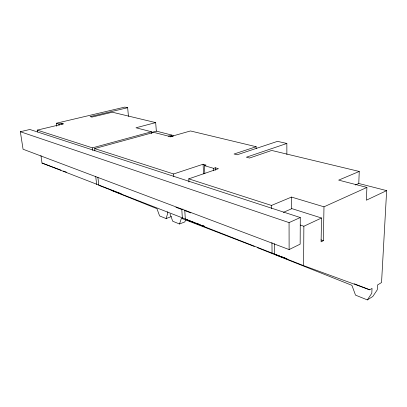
<?xml version="1.0" encoding="UTF-8"?>
<svg xmlns="http://www.w3.org/2000/svg" width="407" height="407" viewBox="0 0 407 407"><rect width="100%" height="100%" fill="white"/><g stroke="black" fill="none" stroke-linecap="round" stroke-linejoin="round"><path stroke-width="0.61" d="M300.28 217.536L300.152 244.159L289.118 249.567L23.062 149.221L20.35 131.726L29.853 129.482L300.28 217.536L289.062 222.609L20.35 131.726M367.353 299.913L371.795 293.259L372.034 288.39L369.724 289.809L303.597 265.629L303.871 226.246L321.515 218.01L321.098 241.839L323.351 240.705L323.987 206.822L366.911 187.429L366.351 200.198L386.65 190.624L381.547 282.529L377.508 285.022L377.248 289.86L372.792 296.489L367.353 299.913L355.52 295.131L351.907 285.327L257.27 247.614M355.367 184.992L358.776 183.491L359.244 171.454L271.698 150.448L249.562 158.028L246.403 157.204L286.849 143.457L286.884 154.467M111.045 190.247L156.939 208.669L159.615 215.944L166.097 218.564L167.816 213.034L167.72 211.777M170.034 213.909L172.731 221.245L179.523 223.992L181.415 218.3L254.324 246.459M185.633 219.622L184.864 221.891L179.523 223.992M283.394 212.347L291.926 208.638L321.515 218.01M359.244 171.454L338.665 180.128L366.911 187.429M188.96 182.015L188.767 178.846L271.474 205.443L291.519 197.074L323.987 206.822M279.746 256.084L185.327 219.251L184.778 210.623L185.958 210.175M166.097 218.564L171.403 216.544M175.921 207.275L181.797 209.498L182.977 209.05M188.767 178.846L218.427 168.686L215.293 167.781L213.644 168.34L204.441 165.659L204.843 173.519M204.441 165.659L206.09 165.11L203.078 164.24L173.616 173.972L94.628 148.57L94.892 150.911M256.181 148.545L256.14 146.713L234.071 154.004L237.108 154.792L277.498 141.361L286.849 143.457M170.101 136.905L173.703 135.882M168.401 136.142L171.993 135.124L172.08 136.386M151.445 132.468L156.339 131.135L171.993 135.124M94.628 148.57L153.805 132.382L170.385 136.666L190.466 130.957L256.14 146.713M37.51 131.97L37.241 130.118L92.435 147.868L151.516 131.787L151.658 133.577M156.339 131.135L155.678 122.609L135.994 127.778L151.516 131.787M56.705 126.246L56.303 123.25L58.923 124.018L61.889 123.311L63.66 123.825L37.241 130.118M128.454 116.377L127.65 107.713L90.115 116.616L91.931 117.089L112.378 112.22L155.678 122.609M56.303 123.25L124.863 107.087L127.65 107.713M358.776 183.491L386.65 190.624M300.31 225.051L303.871 226.246M320.97 239.881L323.351 240.705M280.927 256.517L285.058 258.033M274.583 243.707L274.7 254.294L287.083 258.842M97.894 177.31L98.804 185.317L194.846 222.715M196.037 223.153L200.198 224.7M202.574 225.58L204.36 226.241M185.327 219.251L200.188 224.756M201.379 225.198L204.35 226.302M40.939 155.581L42.018 163.049L61.035 170.177M63.411 171.067L66.382 172.176M42.018 163.049L117.165 192.17M117.353 192.201L121.311 193.722M184.778 210.623L190.832 212.912M354.283 283.791L369.724 289.809M274.7 254.294L303.597 265.629M58.923 124.018L59.081 125.224M61.889 123.311L62.047 124.517M92.435 147.868L92.725 150.392M95.726 176.496L96.642 184.468M173.616 173.972L173.789 176.45M181.797 209.498L182.361 218.086M203.078 164.24L203.581 173.891M213.644 168.34L213.756 170.792M215.293 167.781L215.405 170.228M271.474 205.443L271.515 208.552M271.937 242.536L272.069 253.266M289.062 222.609L289.118 249.567M291.519 197.074L291.524 208.694"/></g></svg>
